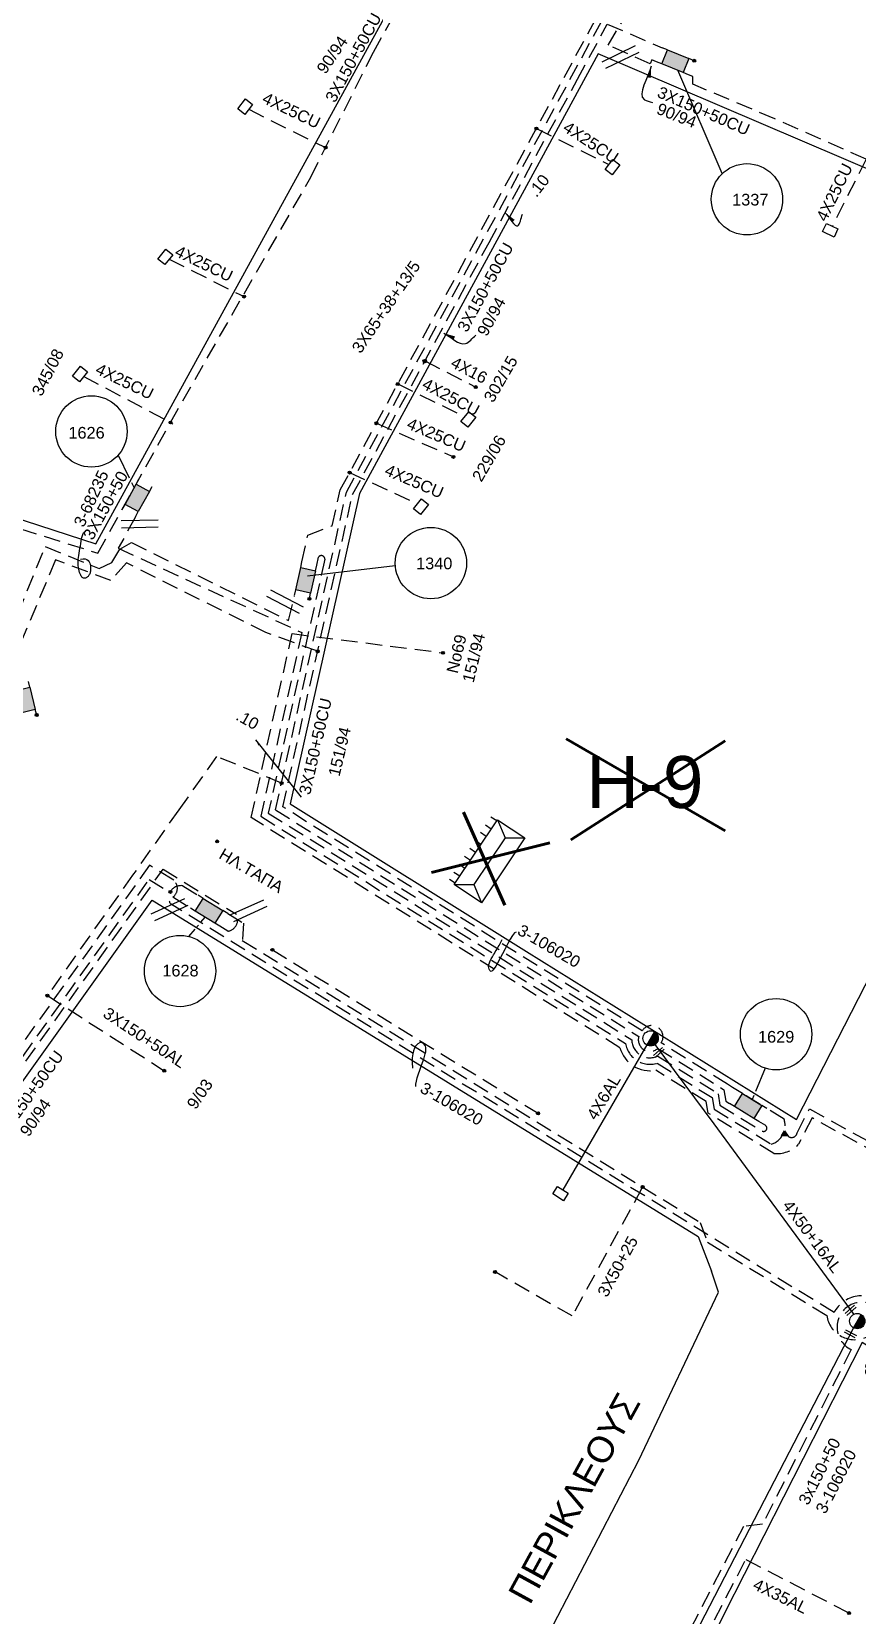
# Model space of a CAD drawing. Header units: millimetres. Extents: x 924 to 3152, y 704 to 1760.
# Drawn here: x 2133.1 to 2260.4, y 860.8 to 1105.1 of the extents above; entities that cross this region are included whole.
import ezdxf

# ---------------------------------------------------------------- set-up
doc = ezdxf.new("R2010")
doc.units = ezdxf.units.MM
doc.linetypes.add('DASHED', pattern=[19.05, 12.7, -6.35])
for name, color, linetype in [('Link Box 4 Διευθύνσεων', 7, 'Continuous'), ('Pillar OTE', 7, 'Continuous'), ('Άγνωστα', 7, 'Continuous'), ('Γυμνά εναέρια ΧΤ (3Φ)   4x35AL', 7, 'Continuous'), ('Γυμνά εναέρια ΧΤ και ΦΟΠ (3Φ)   4x50+16AL', 7, 'Continuous'), ('Επιγραφές - Σχήματα', 7, 'Continuous'), ('Επιτοίχιο Κουτί', 7, 'Continuous'), ('Καλώδια ΧΤ   3x150+50AL', 7, 'DASHED'), ('Καλώδια ΧΤ   3x150+50CU', 7, 'DASHED'), ('Καλώδια ΧΤ   3x150AL+50XLPE', 7, 'DASHED'), ('Καλώδια ΧΤ   4x25CU', 7, 'DASHED'), ('Καλώδια ΧΤ   4x6AL', 7, 'DASHED'), ('Μηχανική τομή', 7, 'Continuous'), ('Στύλος ΦΜ', 7, 'Continuous'), ('Στύλος ΦΜ @ 1', 7, 'Continuous'), ('Συνδέσεις', 7, 'Continuous'), ('Τομή', 7, 'Continuous'), ('Υποσταθμός πόλεως', 7, 'Continuous'), ('Υπόβαθρο ΔΕΗ', 7, 'Continuous'), ('Υπόγεια Καλώδια Δικτύου ΧΤ   .10', 7, 'DASHED'), ('Υπόγεια καλώδια Δικτύου ΧΤ και Παρ. ΧΤ - 3X150+70 AL', 7, 'DASHED'), ('Υπόγεια καλώδια Παροχών ΧΤ   4x16CU', 7, 'DASHED'), ('Υπόγεια καλώδια Παροχών ΧΤ   4x50AL', 7, 'DASHED')]:
    doc.layers.add(name, color=color, linetype=linetype)
doc.styles.get("Standard").update_dxf_attribs({"font": 'ARIAL.TTF'})
doc.linetypes.add('SYN_LINE', pattern='A,0.5,-0.0001,["/\\/\\/\\/",Standard,S=0.1,R=0,X=0,Y=-0.05],-0.25', length=0.7501)
doc.dimstyles.new('ISO-25', dxfattribs={"dimtxt": 2.5, "dimasz": 2.5, "dimexe": 1.25, "dimexo": 0.625, "dimtad": 1, "dimtxsty": 'Standard', "dimcen": 2.5, "dimadec": 0, "dimazin": 0, "dimtfac": 1, "dimtmove": 0, "dimatfit": 3, "dimfxl": 1, "dimarcsym": 0})

# ---------------------------------------------------------------- blocks, each defined once
blk = doc.blocks.new('ΥΠΑΡΧΩΝ ΤΣΙΜΕΝΤΕΝΙΟΣ ΣΤΥΛΟΣ')
at = {"layer": 'Στύλος ΦΜ'}
blk.add_hatch(color=256, dxfattribs=at).paths.add_polyline_path([(-1.29, -2.28, 0.574793), (2.62, 0, 0.268822), (1.3, 2.27)])
blk.add_line((-1.29, -2.28), (1.3, 2.27), dxfattribs=at)
blk.add_circle((0, 0), 2.62, dxfattribs=at)
at = {"layer": 'Στύλος ΦΜ', "flags": 4}
for tag, p in [('ΑΡΙΘΜΟΣ', (-4.68, 8.05)), ('ΤΥΠΟΣ', (-4.91, 3.03))]:
    blk.add_attdef(tag, p, '', height=4, dxfattribs=at)
blk = doc.blocks.new('ΜΗΧΑΝΙΚΗ ΤΟΜΗ')
at = {"layer": 'Μηχανική τομή', "ltscale": 40}
for p, q in [((-1.89, 0.78), (1.89, 0.78)), ((1.89, 0), (-1.89, 0))]:
    blk.add_line(p, q, dxfattribs=at)
blk = doc.blocks.new('LINK BOX 4 ΑΝΑΧΩΡΗΣΕΩΝ')
at = {"layer": 'Link Box 4 Διευθύνσεων', "ltscale": 40}
blk.add_hatch(color=256, dxfattribs=at).paths.add_polyline_path([(-3.54, 0), (-3.54, -4.67), (3.54, -4.67), (3.54, 0)])
for p, q in [((-3.54, 0), (-5.33, 0)), ((5.33, 0), (3.54, 0)), ((-3.54, -4.67), (-5.33, -4.67)), ((5.33, -4.67), (3.54, -4.67))]:
    blk.add_line(p, q, dxfattribs=at)
blk.add_lwpolyline([(-3.54, -4.67), (-3.54, 0), (3.54, 0), (3.54, -4.67)], close=True, dxfattribs=at)
blk = doc.blocks.new('ΥΠΟΣΤΑΘΜΟΣ ΠΟΛΕΩΣ 9 ΑΝΑΧΩΡΗΣΕΩΝ')
at = {"layer": 'Υποσταθμός πόλεως', "ltscale": 40}
for p, q in [((-9.63, -2.82), (-9.63, -4)), ((-7.12, -2.82), (-7.12, -4)), ((-4.84, -2.82), (-4.84, -4)), ((-2.36, -2.82), (-2.36, -4)), ((0.09, -2.82), (0.09, -4)), ((2.55, -2.82), (2.55, -4)), ((5.02, -2.82), (5.02, -4)), ((7.48, -2.82), (7.48, -4)), ((9.61, -2.82), (9.61, -4))]:
    blk.add_line(p, q, dxfattribs=at)
blk.add_lwpolyline([(-10.02, 2.82), (10.02, 2.82), (10.02, -2.82), (-10.02, -2.82)], close=True, dxfattribs=at)
for points in [[(-7.21, 0), (-10.02, 2.82)], [(7.21, 0), (10.02, 2.82)], [(-10.02, -2.82), (-7.21, 0)], [(-7.21, 0), (7.21, 0)], [(10.02, -2.82), (7.21, 0)]]:
    blk.add_lwpolyline(points, dxfattribs=at)
at = {"layer": 'Υποσταθμός πόλεως', "linetype": 'SYN_LINE', "ltscale": 40, "flags": 1}
for tag, p in [('ΜΕΤΑΣΧΗΜΑΤΙΣΜΟΣ', (10.79, 1.71)), ('ΙΣΧΥΣ', (10.77, -1.08)), ('ΑΡΙΘΜΟΣ', (10.89, -3.8))]:
    blk.add_attdef(tag, p, '', height=1.8, dxfattribs=at)
blk = doc.blocks.new('ΕΠΙΤΟΙΧΙΟ ΚΟΥΤΙ')
at = {"layer": 'Επιτοίχιο Κουτί', "ltscale": 40}
blk.add_lwpolyline([(-2.06, 1.35), (1.86, 1.35), (1.86, -1.39), (-2.06, -1.39)], close=True, dxfattribs=at)
blk = doc.blocks.new('_ΣΥΝΔΕΣΗ')
at = {"layer": 'Συνδέσεις', "linetype": 'SYN_LINE', "ltscale": 40}
blk.add_hatch(color=256, dxfattribs=at).paths.add_polyline_path([(0.5, -0.01, 1), (-0.5, -0.01, 1)])
at = {"layer": 'Συνδέσεις'}
blk.add_circle((0, -0.01), 0.5, dxfattribs=at)
blk = doc.blocks.new('TSONTA XT1')
at = {"ltscale": 40}
h = blk.add_hatch(color=256, dxfattribs=at)
h.dxf.hatch_style = 1
h.paths.add_polyline_path([(595.96, 2487.66), (597.07, 2488.77), (595.96, 2489.87), (594.85, 2488.77)])
blk.add_lwpolyline([(594.85, 2488.77), (595.96, 2489.87), (597.07, 2488.77), (595.96, 2487.66)], close=True, dxfattribs=at)
blk = doc.blocks.new('ΤΟΜΗ')
at = {"layer": 'Τομή', "ltscale": 40}
for p, q in [((-5.68, 0), (5.68, 0)), ((5.68, -2.33), (-5.68, -2.33))]:
    blk.add_line(p, q, dxfattribs=at)

msp = doc.modelspace()

# ---------------------------------------------------------------- hatches: boundary and pattern name
at = {"layer": 'Pillar OTE', "ltscale": 40}
h = msp.add_hatch(color=256, dxfattribs=at)
h.dxf.hatch_style = 1
h.paths.add_polyline_path([(2248.722, 934.781), (2249.749, 934.699), (2249.147, 935.549)])

# ---------------------------------------------------------------- linework, layer by layer
msp.add_lwpolyline([(2249.147, 935.549), (2249.749, 934.699), (2248.722, 934.781), (2249.147, 935.549)], dxfattribs=at)
at = {"layer": 'Άγνωστα', "linetype": 'DASHED', "ltscale": 0.2}
msp.add_lwpolyline([(2227.195, 926.682), (2216.42, 906.998), (2204.541, 913.778)], dxfattribs=at)
at = {"layer": 'Γυμνά εναέρια ΧΤ (3Φ)   4x35AL', "color": 6, "linetype": 'DASHED', "ltscale": 0.2}
msp.add_lwpolyline([(2236.589, 856.536), (2236.637, 856.761), (2243.217, 869.421), (2259.132, 861.187)], dxfattribs=at)
at = {"layer": 'Γυμνά εναέρια ΧΤ και ΦΟΠ (3Φ)   4x50+16AL', "color": 30, "ltscale": 0.2}
msp.add_lwpolyline([(2229.206, 948.842), (2238.29, 936.632), (2259.848, 907.247)], dxfattribs=at)
at = {"layer": 'Γυμνά εναέρια ΧΤ και ΦΟΠ (3Φ)   4x50+16AL', "color": 6}
msp.add_lwpolyline([(2259.815, 905.173), (2233.806, 854.904), (2212.318, 810.913)], dxfattribs=at)
at = {"layer": 'Επιγραφές - Σχήματα', "ltscale": 0.2}
for points in [[(2239.569, 1083.162), (2232.703, 1099.1)], [(2175.639, 1021.136), (2189.172, 1022.742)]]:
    msp.add_lwpolyline(points, dxfattribs=at)
at = {"layer": 'Επιγραφές - Σχήματα'}
msp.add_lwpolyline([(2140.662, 1023.735), (2141.059, 1023.781), (2141.379, 1023.75), (2141.63, 1023.654), (2141.822, 1023.506), (2141.962, 1023.32), (2142.06, 1023.108), (2142.125, 1022.883), (2142.165, 1022.659), (2142.188, 1022.445), (2142.196, 1022.245), (2142.191, 1022.058), (2142.173, 1021.884), (2142.144, 1021.724), (2142.106, 1021.577), (2142.059, 1021.444), (2142.004, 1021.324), (2141.942, 1021.217), (2141.876, 1021.123), (2141.804, 1021.041), (2141.729, 1020.97), (2141.651, 1020.911), (2141.57, 1020.861), (2141.489, 1020.821), (2141.406, 1020.79), (2141.325, 1020.768), (2141.243, 1020.757), (2141.161, 1020.761), (2141.079, 1020.782), (2140.998, 1020.825), (2140.915, 1020.891), (2140.833, 1020.985), (2140.75, 1021.109), (2140.666, 1021.265), (2140.584, 1021.452), (2140.507, 1021.666), (2140.437, 1021.903), (2140.377, 1022.161), (2140.329, 1022.435), (2140.295, 1022.724), (2140.28, 1023.023), (2140.283, 1023.329), (2140.304, 1023.644), (2140.339, 1023.967), (2140.385, 1024.299), (2140.438, 1024.641), (2140.497, 1024.994), (2140.557, 1025.358), (2140.616, 1025.734), (2140.673, 1026.121), (2140.731, 1026.507), (2140.798, 1026.879), (2140.879, 1027.221), (2140.981, 1027.522), (2141.11, 1027.766), (2141.272, 1027.941), (2141.474, 1028.032)], dxfattribs=at)
for centre in [(2243.388, 1079.204), (2142.328, 1043.405), (2194.66, 1023.108), (2155.985, 960.196), (2247.875, 950.446)]:
    msp.add_circle(centre, 5.5, dxfattribs=at)
at = {"layer": 'Καλώδια ΧΤ   3x150+50AL', "color": 1, "ltscale": 0.2}
for points in [[(2261.746, 1085.414), (2247.684, 1091.632), (2235.04, 1096.947), (2235.04, 1098.154), (2234.383, 1098.422)], [(2171.638, 989.181), (2161.63, 993.296), (2155.796, 985.047), (2148.673, 974.975), (2135.536, 956.401), (2153.555, 944.815)]]:
    msp.add_lwpolyline(points, dxfattribs=at)
at = {"layer": 'Καλώδια ΧΤ   3x150+50CU', "color": 85, "ltscale": 0.2}
msp.add_lwpolyline([(2105.102, 1036.501), (2105.94, 1034.995), (2107.238, 1034.533), (2108.865, 1034.643), (2109.613, 1035.302), (2143.289, 1024.637), (2154.508, 1044.795), (2176.153, 1082.64), (2185.788, 1101.92), (2193.274, 1115.374), (2182.213, 1119.926)], dxfattribs=at)
at = {"layer": 'Καλώδια ΧΤ   3x150+50CU', "color": 151, "ltscale": 0.2}
msp.add_lwpolyline([(2229.443, 1100.417), (2228.729, 1100.705), (2228.475, 1100.076), (2221.989, 1102.992), (2232.361, 1120.706), (2263.86, 1107.574), (2274.391, 1102.954), (2274.707, 1101.501), (2275.8, 1100.731), (2277.414, 1100.713), (2278.042, 1101.358)], dxfattribs=at)
msp.add_lwpolyline([(2097.509, 1018.361, -0.5836146), (2102.592, 1016.63), (2128.153, 1008.236), (2135.189, 1025.652), (2143.541, 1022.273), (2145.448, 1023.183), (2146.686, 1025.274), (2148.479, 1026.255), (2172.699, 1014.253), (2173.632, 1018.02)], format="xyb", dxfattribs=at)
at = {"layer": 'Καλώδια ΧΤ   3x150+50CU', "color": 1, "ltscale": 0.2}
msp.add_lwpolyline([(2177.202, 1009.504), (2169.231, 1012.387), (2147.724, 1023.134), (2145.323, 1020.419), (2136.799, 1023.608), (2129.771, 1006.903), (2130.335, 1004.289)], dxfattribs=at)
at = {"layer": 'Καλώδια ΧΤ   3x150+50CU', "color": 151, "linetype": 'DASHED', "ltscale": 0.2}
msp.add_lwpolyline([(2163.336, 969.077), (2165.778, 967.572), (2165.585, 964.884), (2236.171, 921.425), (2237.289, 918.388), (2255.682, 907.064, 0.5031973), (2261.904, 903.766), (2284.533, 889.914, 0.2795732), (2287.616, 889.855)], format="xyb", dxfattribs=at)
at = {"layer": 'Καλώδια ΧΤ   3x150AL+50XLPE', "color": 1, "linetype": 'DASHED', "ltscale": 0.2}
msp.add_lwpolyline([(2170.713, 985.037), (2181.625, 1034.032), (2228.714, 1120.982)], dxfattribs=at)
for points in [[(2241.911, 941.774), (2241.158, 942.247), (2240.374, 942.735), (2230.169, 949.105, 1.0104549), (2227.216, 950.948), (2171.843, 985.51), (2182.571, 1033.678), (2203.62, 1072.544), (2217.25, 1097.713), (2221.857, 1106.219), (2230.317, 1102.581)], [(2149.123, 1030.261), (2146.461, 1025.391), (2174.759, 1012.402), (2174.759, 1012.402), (2168.437, 984.052), (2224.682, 948.993, 0.4516193), (2229.526, 945.969), (2238.017, 940.67), (2238.306, 938.904), (2247.126, 933.472, 0.4207234), (2249.103, 937.344), (2246.448, 938.98)], [(2177.062, 1022.8), (2177.33, 1024.033, -0.7638326), (2178.297, 1023.688), (2169.578, 984.543), (2225.631, 949.58, 0.5461943), (2229.636, 947.079), (2238.931, 941.278), (2239.219, 939.516), (2245.728, 935.507, 0.8990546), (2246.272, 936.347), (2245.224, 936.992)], [(2170.713, 985.037), (2226.695, 950.094, 0.7451277), (2229.631, 948.261), (2239.844, 941.887), (2240.132, 940.128), (2240.687, 939.787)], [(2249.749, 934.699, 0.5686308), (2251.121, 935.249), (2253.006, 938.93), (2272.346, 928.309), (2269.621, 923.143), (2269.621, 923.143), (2361.387, 865.859, 0.4014593), (2362.522, 866.403), (2378.111, 908.46, 0.6057526), (2381.98, 913.376), (2386.914, 928.177), (2378.547, 930.961)]]:
    msp.add_lwpolyline(points, format="xyb", dxfattribs=at)
at = {"layer": 'Καλώδια ΧΤ   3x150AL+50XLPE', "color": 62, "linetype": 'DASHED', "ltscale": 0.2}
msp.add_lwpolyline([(2378.827, 931.8), (2388.142, 928.7), (2383.043, 913.404, -0.4367396), (2379.905, 907.547), (2365.061, 867.499, -0.4427794), (2360.061, 865.51), (2267.756, 923.111), (2270.403, 928.236), (2253.427, 937.558), (2251.341, 933.483, -0.2353057), (2247.514, 932.059), (2237.393, 938.292), (2237.103, 940.061), (2229.354, 944.898, -0.3936327), (2223.795, 948.368), (2166.939, 983.856), (2173.266, 1012.233), (2196.512, 1009.265)], format="xyb", dxfattribs=at)
at = {"layer": 'Καλώδια ΧΤ   3x150AL+50XLPE', "color": 30, "linetype": 'DASHED', "ltscale": 0.2}
msp.add_lwpolyline([(2156.998, 970.236), (2154.849, 971.559, 0.4836667), (2155.004, 974.208), (2151.284, 976.499), (2084.243, 882.635), (2084.446, 881.357), (2072.359, 867.149), (2050.252, 880.784), (2044.313, 872.599), (2045.077, 869.624), (2045.077, 869.624), (2040.505, 863.331, -0.4225547), (2038.718, 864.888)], format="xyb", dxfattribs=at)
at = {"layer": 'Καλώδια ΧΤ   3x150AL+50XLPE', "color": 5, "linetype": 'DASHED', "ltscale": 0.2}
for points in [[(2084.404, 880.073), (2085.697, 881.199), (2153.39, 975.891), (2164.679, 968.938, -0.5026955), (2163.353, 966.325), (2162.112, 967.089)], [(2379.399, 933.52), (2390.613, 929.788), (2385.134, 913.35, -0.3549457), (2381.459, 905.983), (2366.94, 866.815, -0.4424326), (2359.179, 863.703), (2272.977, 917.495), (2267.689, 905.554), (2263.86, 907.912, 1.2081161), (2259.474, 901.813), (2245.762, 874.873), (2242.841, 874.542), (2232.37, 854.242), (2226.799, 842.837), (2228.24, 839.623), (2214.124, 811.97, -0.6554703), (2214.411, 808.011), (2216.732, 806.685)]]:
    msp.add_lwpolyline(points, format="xyb", dxfattribs=at)
at = {"layer": 'Καλώδια ΧΤ   3x150AL+50XLPE', "color": 133, "linetype": 'DASHED', "ltscale": 0.2}
msp.add_lwpolyline([(2087.187, 879.41), (2085.235, 881.926), (2151.228, 974.322), (2154.281, 972.442)], dxfattribs=at)
msp.add_lwpolyline([(2379.108, 932.645), (2389.373, 929.229), (2384.093, 913.391, -0.3894114), (2380.673, 906.741), (2366.001, 867.158, -0.441557), (2359.632, 864.599), (2272.529, 918.954), (2267.238, 907.006), (2264.489, 908.7, 0.5051768), (2256.813, 907.518), (2154.506, 970.531, -0.6426656), (2156.429, 973.33), (2158.799, 971.871)], format="xyb", dxfattribs=at)
at = {"layer": 'Καλώδια ΧΤ   3x150AL+50XLPE', "linetype": 'DASHED', "ltscale": 0.2}
for points in [[(2170.215, 963.468), (2211.173, 938.25)], [(2245.413, 939.598), (2242.139, 941.636)]]:
    msp.add_lwpolyline(points, dxfattribs=at)
at = {"layer": 'Καλώδια ΧΤ   4x25CU', "color": 85, "ltscale": 0.2}
for points in [[(2166.586, 1093.084), (2178.417, 1087.171)], [(2154.311, 1069.965), (2165.848, 1064.193)]]:
    msp.add_lwpolyline(points, dxfattribs=at)
at = {"layer": 'Καλώδια ΧΤ   4x25CU', "color": 1, "ltscale": 0.2}
for points in [[(2210.929, 1090.135), (2222.112, 1084.581)], [(2261.746, 1085.414), (2256.576, 1075.065)], [(2189.546, 1050.727), (2199.88, 1045.685)], [(2186.259, 1044.668), (2198.124, 1039.479)], [(2182.13, 1037.059), (2192.605, 1032.24)]]:
    msp.add_lwpolyline(points, dxfattribs=at)
at = {"layer": 'Καλώδια ΧΤ   4x25CU', "color": 27, "ltscale": 0.2}
msp.add_lwpolyline([(2141.145, 1051.901), (2154.895, 1044.584)], dxfattribs=at)
at = {"layer": 'Καλώδια ΧΤ   4x6AL', "color": 30, "linetype": 'SYN_LINE', "ltscale": 20}
msp.add_lwpolyline([(2227.952, 948.787), (2215.001, 926.441)], dxfattribs=at)
at = {"layer": 'Υπόβαθρο ΔΕΗ', "ltscale": 0.2}
for points in [[(1975.479, 1122.175), (1963.524, 1085.977), (1963.154, 1084.855), (2058.014, 1053.738), (2143.016, 1026.096), (2191.545, 1114.719), (2173.557, 1122.175)], [(2251.035, 937.275), (2314.565, 1061.414), (2220.461, 1101.637), (2183.663, 1033.844), (2172.973, 985.984), (2209.4, 963.197), (2251.035, 937.275)], [(2146.455, 1039.77), (2148.16, 1036.244)], [(2148.495, 1035.551), (2148.899, 1034.716)], [(2087.028, 880.645), (2151.683, 971.095), (2235.848, 919.275), (2237.914, 913.928)], [(2158.575, 966.993), (2158.823, 967.285)], [(2159.19, 967.716), (2159.843, 968.486)], [(2157.333, 965.529), (2158.301, 966.669)], [(2246.19, 945.21), (2244.698, 941.625)], [(2244.433, 940.988), (2244.179, 940.377)]]:
    msp.add_lwpolyline(points, dxfattribs=at)
at = {"layer": 'Υπόβαθρο ΔΕΗ', "lineweight": 60, "ltscale": 0.2}
for points in [[(2215.513, 995.997), (2240.039, 981.829)], [(2216.222, 980.412), (2240.039, 995.714)], [(2199.681, 984.686), (2206.033, 970.368)], [(2194.751, 975.406), (2212.997, 979.964)]]:
    msp.add_lwpolyline(points, dxfattribs=at)
at = {"layer": 'Υπόβαθρο ΔΕΗ'}
for points in [[(2087.028, 880.645), (2087.028, 880.645), (2087.028, 880.645), (2111.844, 866.754), (2194.04, 821.286), (2194.04, 821.286), (2194.04, 821.286), (2212.849, 858.029), (2226.734, 884.734), (2239.003, 910.657), (2237.914, 913.928)], [(2315.062, 752.085), (2324.381, 756.422), (2339.032, 799.733), (2354.632, 844.256), (2327.461, 861.887), (2305.351, 875.646), (2296.915, 880.705), (2261.144, 902.891), (2261.144, 902.891), (2261.144, 902.891), (2239.916, 861.182), (2229.14, 838.912), (2213.941, 809.41), (2213.941, 809.41)]]:
    msp.add_lwpolyline(points, dxfattribs=at)
at = {"layer": 'Υπόβαθρο ΔΕΗ', "ltscale": 0.2}
for points in [[(2207.787, 966.191), (2207.292, 966.258), (2204.303, 959.699), (2203.674, 960.238), (2203.42, 961.085), (2204.168, 962.462), (2204.73, 963.405), (2205.112, 963.967), (2205.652, 965.045), (2205.629, 965.045)], [(2192.351, 942.378), (2192.222, 943.217), (2194.005, 947.386), (2193.954, 948.852), (2192.762, 949.586), (2191.594, 947.688), (2191.835, 945.217)]]:
    msp.add_open_spline(points, degree=3, dxfattribs=at)
at = {"layer": 'Υπόγεια Καλώδια Δικτύου ΧΤ   .10', "color": 1, "ltscale": 0.2}
msp.add_lwpolyline([(2174.781, 1023.296), (2175.68, 1027.425), (2179.447, 1028.851), (2180.679, 1034.386), (2229.456, 1124.281), (2210.188, 1133.391), (2210.188, 1133.391), (2210.188, 1133.391), (2210.188, 1133.391), (2210.188, 1133.391)], dxfattribs=at)
at = {"layer": 'Υπόγεια καλώδια Παροχών ΧΤ   4x16CU', "color": 1, "linetype": 'DASHED', "ltscale": 0.2}
msp.add_lwpolyline([(2193.725, 1054.274), (2201.57, 1050.249)], dxfattribs=at)

# ---------------------------------------------------------------- block references
at = {"layer": 'Link Box 4 Διευθύνσεων'}
for p, xscale, yscale, zscale, rotation in [((2232.787, 1101.583), 0.4999999999999996, 0.4999999999999996, 0.4999999999999996, 338.0097909603881), ((2150.401, 1032.598), 0.4999999999999995, 0.4999999999999995, 0.4999999999999995, 241.3329288290514), ((2176.495, 1020.196), 0.4999999999999996, 0.4999999999999996, 0.4999999999999996, 257.7159381286617), ((2133.241, 1002.263), 0.4999999999999996, 0.4999999999999996, 0.4999999999999996, 283.9005721517376), ((2161.067, 970.474), 0.4999999999999996, 0.4999999999999996, 0.4999999999999996, 328.3726385802877), ((2244.179, 940.377), 0.4999999999999996, 0.4999999999999996, 0.4999999999999996, 328.3726385802877)]:
    msp.add_blockref('LINK BOX 4 ΑΝΑΧΩΡΗΣΕΩΝ', p, dxfattribs=dict(at, xscale=xscale, yscale=yscale, zscale=zscale, rotation=rotation))
at = {"layer": 'Επιτοίχιο Κουτί'}
for p, xscale, yscale, zscale, rotation in [((2166.044, 1093.548), 0.5, 0.5, 0.5, 51.68369967146346), ((2222.673, 1084.201), 0.5, 0.5, 0.5, 51.68369967146346), ((2256.271, 1074.414), 0.4999999999999999, 0.4999999999999999, 0.4999999999999999, 334.9702266229109), ((2153.745, 1070.369), 0.5, 0.5, 0.5, 51.68369967146346), ((2140.579, 1052.305), 0.5, 0.5, 0.5, 51.68369967146346), ((2200.441, 1045.305), 0.5, 0.5, 0.5, 51.68369967146346), ((2193.166, 1031.86), 0.5, 0.5, 0.5, 51.68369967146346), ((2214.587, 925.881), 0.4999999999999998, 0.4999999999999998, 0.4999999999999998, 147.6367975260357)]:
    msp.add_blockref('ΕΠΙΤΟΙΧΙΟ ΚΟΥΤΙ', p, dxfattribs=dict(at, xscale=xscale, yscale=yscale, zscale=zscale, rotation=rotation))
at = {"layer": 'Μηχανική τομή'}
for p, xscale, yscale, zscale, rotation in [((2229.927, 947.499), 0.4999999999999987, 0.4999999999999987, 0.4999999999999987, 41.34213573045299), ((2259.503, 907.717), 0.5000000000001246, 0.5000000000001246, 0.5000000000001246, 41.83901536780812), ((2259.246, 904.074), 0.4999999999999639, 0.4999999999999639, 0.4999999999999639, 332.7514331435523)]:
    msp.add_blockref('ΜΗΧΑΝΙΚΗ ΤΟΜΗ', p, dxfattribs=dict(at, xscale=xscale, yscale=yscale, zscale=zscale, rotation=rotation))
at = {"layer": 'Στύλος ΦΜ @ 1', "ltscale": 40, "xscale": 0.4499999999998181, "yscale": 0.4499999999998181, "zscale": 0.4499999999998181}
msp.add_blockref('ΥΠΑΡΧΩΝ ΤΣΙΜΕΝΤΕΝΙΟΣ ΣΤΥΛΟΣ', (2228.536, 949.81), dxfattribs=at)
at = {"layer": 'Στύλος ΦΜ @ 1', "ltscale": 40}
ref = msp.add_blockref('ΥΠΑΡΧΩΝ ΤΣΙΜΕΝΤΕΝΙΟΣ ΣΤΥΛΟΣ', (2260.39, 906.201), dxfattribs=dict(at, xscale=0.4499999999998181, yscale=0.4499999999998181, zscale=0.4499999999998181))
ref.add_attrib('ΤΥΠΟΣ', '84', (2261.445, 897.909), dxfattribs={"layer": 'Στύλος ΦΜ', "height": 1.8, "flags": 4})
at = {"layer": 'Συνδέσεις'}
for p, xscale, yscale, zscale in [((2235.257, 1100.586), 0.4499999999998181, 0.4499999999998181, 0.4499999999998181), ((2210.929, 1090.135), 0.4499999999998181, 0.4499999999998181, 0.4499999999998181), ((2178.42, 1087.183), 0.4500000000000002, 0.4500000000000002, 0.4500000000000002), ((2165.851, 1064.205), 0.4499999999999993, 0.4499999999999993, 0.4499999999999993), ((2189.546, 1050.727), 0.4499999999998181, 0.4499999999998181, 0.4499999999998181), ((2201.569, 1050.248), 0.4499999999998181, 0.4499999999998181, 0.4499999999998181), ((2154.508, 1044.795), 0.4499999999999993, 0.4499999999999993, 0.4499999999999993), ((2186.259, 1044.668), 0.4499999999998181, 0.4499999999998181, 0.4499999999998181), ((2198.122, 1039.478), 0.4499999999998181, 0.4499999999998181, 0.4499999999998181), ((2182.133, 1037.064), 0.4499999999998181, 0.4499999999998181, 0.4499999999998181), ((2175.928, 1017.593), 0.4499999999998181, 0.4499999999998181, 0.4499999999998181), ((2177.202, 1009.504), 0.4499999999998181, 0.4499999999998181, 0.4499999999998181), ((2196.513, 1009.271), 0.4499999999998181, 0.4499999999998181, 0.4499999999998181), ((2133.881, 999.677), 0.4499999999998181, 0.4499999999998181, 0.4499999999998181), ((2171.639, 989.187), 0.4499999999998181, 0.4499999999998181, 0.4499999999998181), ((2161.709, 980.193), 0.4499999999998181, 0.4499999999998181, 0.4499999999998181), ((2154.503, 972.402), 0.4499999999998181, 0.4499999999998181, 0.4499999999998181), ((2170.215, 963.468), 0.4499999999998181, 0.4499999999998181, 0.4499999999998181), ((2135.536, 956.401), 0.4499999999998181, 0.4499999999998181, 0.4499999999998181), ((2153.556, 944.821), 0.4499999999998181, 0.4499999999998181, 0.4499999999998181), ((2211.173, 938.25), 0.4499999999998181, 0.4499999999998181, 0.4499999999998181), ((2227.303, 926.885), 0.4499999999998181, 0.4499999999998181, 0.4499999999998181), ((2204.541, 913.778), 0.4499999999998181, 0.4499999999998181, 0.4499999999998181), ((2259.132, 861.187), 0.4499999999998181, 0.4499999999998181, 0.4499999999998181)]:
    msp.add_blockref('_ΣΥΝΔΕΣΗ', p, dxfattribs=dict(at, xscale=xscale, yscale=yscale, zscale=zscale))
at = {"layer": 'Συνδέσεις', "xscale": 0.3075184835441075, "yscale": 0.3075184835441075, "zscale": 0.3075184835441075, "rotation": 332.3689036997498}
msp.add_blockref('TSONTA XT1', (1676.404, 461.195), dxfattribs=at)
at = {"layer": 'Τομή'}
for p, xscale, yscale, zscale, rotation in [((2224.139, 1100.621), 0.4999999999999992, 0.4999999999999992, 0.4999999999999992, 205.9722448452161), ((2149.756, 1029.725), 0.4999999999999992, 0.4999999999999992, 0.4999999999999992, 1.254194744342643), ((2172.44, 1017.684), 0.4999999999999991, 0.4999999999999991, 0.4999999999999991, 332.2871863029877), ((2154.126, 970.172), 0.4999999999999992, 0.4999999999999992, 0.4999999999999992, 24.54758404455634), ((2166.317, 970.013), 0.4999999999999992, 0.4999999999999992, 0.4999999999999992, 24.54758404455634)]:
    msp.add_blockref('ΤΟΜΗ', p, dxfattribs=dict(at, xscale=xscale, yscale=yscale, zscale=zscale, rotation=rotation))
at = {"layer": 'Υποσταθμός πόλεως', "xscale": 0.6, "yscale": 0.9, "zscale": 0.5, "rotation": 236.2436740830357}
msp.add_blockref('ΥΠΟΣΤΑΘΜΟΣ ΠΟΛΕΩΣ 9 ΑΝΑΧΩΡΗΣΕΩΝ', (2203.698, 977.122), dxfattribs=at)

# ---------------------------------------------------------------- texts
at = {"layer": 'Γυμνά εναέρια ΧΤ (3Φ)   4x35AL', "color": 7, "insert": (2244.94, 866.582), "char_height": 1.8, "width": 168.37176, "attachment_point": 1, "rotation": 333.83071}
msp.add_mtext('4X35AL', dxfattribs=at)
at = {"layer": 'Γυμνά εναέρια ΧΤ και ΦΟΠ (3Φ)   4x50+16AL', "color": 7, "insert": (2250.201, 925.086), "char_height": 1.8, "width": 168.37176, "attachment_point": 1, "rotation": 306.88469}
msp.add_mtext('4X50+16AL', dxfattribs=at)
at = {"layer": 'Επιγραφές - Σχήματα', "char_height": 1.8, "attachment_point": 1}
for s, insert, rotation in [('90/94', (2176.918, 1099.404), 55.66836), ('90/94', (2229.959, 1094.138), 338.39933), ('3X65+38+13/5', (2182.339, 1056.324), 55.66836), ('345/08', (2133.036, 1049.512), 62.95605), ('302/15', (2202.696, 1048.631), 59.77478), ('229/06', (2200.892, 1036.398), 59.77478), ('3-68235', (2139.506, 1029.265), 65.01833), ('No69', (2197.027, 1006.391), 76.49425), ('151/94', (2199.485, 1004.963), 76.49425), ('151/94', (2178.801, 990.498), 76.49425), ('ΗΛ.ΤΑΠΑ', (2162.733, 979.232), 329.5398), ('9/03', (2156.903, 939.725), 55.66836), ('90/94', (2131.16, 935.519), 55.66836), ('3X50+25', (2220.225, 910.611), 61.37593)]:
    msp.add_mtext_dynamic_manual_height_columns(s, width=10.09091, gutter_width=12.5, heights=[0], dxfattribs=dict(at, insert=insert, rotation=rotation))
at = {"layer": 'Επιγραφές - Σχήματα', "attachment_point": 1}
for s, insert, char_height in [('1337', (2241.101, 1080.051), 1.8), ('1626', (2138.773, 1044.104), 1.8), ('1340', (2192.373, 1023.954), 1.8), ('H-9', (2218.654, 993.341), 8), ('1628', (2153.251, 961.158), 1.8), ('1629', (2245.089, 950.953), 1.8)]:
    msp.add_mtext_dynamic_manual_height_columns(s, width=10.09091, gutter_width=12.5, heights=[0], dxfattribs=dict(at, insert=insert, char_height=char_height))
at = {"layer": 'Επιγραφές - Σχήματα', "char_height": 1.8, "width": 30, "attachment_point": 5, "rotation": 329.85339}
for insert in [(2212.875, 964.044), (2197.863, 939.706)]:
    msp.add_mtext('3-106020', dxfattribs=dict(at, insert=insert))
at = {"layer": 'Επιγραφές - Σχήματα', "linetype": 'Continuous', "insert": (2206.413, 864.217), "char_height": 4, "width": 47.13111, "attachment_point": 1, "rotation": 61.32197}
msp.add_mtext('ΠΕΡΙΚΛΕΟΥΣ', dxfattribs=at)
at = {"layer": 'Καλώδια ΧΤ   3x150+50AL', "color": 7, "insert": (2144.948, 954.729), "char_height": 1.8, "width": 168.37176, "attachment_point": 1, "rotation": 326.30891}
msp.add_mtext('3X150+50AL', dxfattribs=at)
at = {"layer": 'Καλώδια ΧΤ   3x150+50CU', "color": 7, "char_height": 1.8, "width": 168.37176, "attachment_point": 1}
for s, insert, rotation in [('3X150+50CU', (2178.281, 1094.841), 61.37934), ('3X150+50CU', (2230.111, 1096.696), 336.47777), ('3X150+50CU', (2198.626, 1059.423), 61.37934), ('3X150+50', (2140.93, 1027.372), 61.37934), ('3X150+50CU', (2174.28, 987.661), 77.1738), ('3X150+50CU', (2127.799, 935.851), 54.072)]:
    msp.add_mtext(s, dxfattribs=dict(at, insert=insert, rotation=rotation))
at = {"layer": 'Καλώδια ΧΤ   3x150+50CU', "color": 7, "insert": (2201.676, 1058.794), "char_height": 1.8, "attachment_point": 1, "rotation": 61.37934}
msp.add_mtext_dynamic_manual_height_columns('90/94', width=10.09091, gutter_width=12.5, heights=[0], dxfattribs=at)
at = {"layer": 'Καλώδια ΧΤ   4x25CU', "color": 7, "char_height": 1.8, "width": 168.37176, "attachment_point": 1}
for s, insert, rotation in [('4X25CU', (2169.273, 1095.797), 334.20756), ('4X25CU', (2215.846, 1091.352), 326.79164), ('4X25CU', (2155.789, 1072.178), 334.20756), ('4X25CU', (2143.564, 1054.017), 334.20756), ('4X16', (2198.391, 1055.042), 332.07356), ('4X25CU', (2193.978, 1051.733), 332.07356), ('4X25CU', (2191.491, 1045.586), 336.81211), ('4X25CU', (2188.081, 1038.425), 336.81211)]:
    msp.add_mtext(s, dxfattribs=dict(at, insert=insert, rotation=rotation))
at = {"layer": 'Καλώδια ΧΤ   4x6AL', "color": 7, "insert": (2218.565, 937.981), "char_height": 1.8, "width": 168.37176, "attachment_point": 1, "rotation": 58.90741}
msp.add_mtext('4X6AL', dxfattribs=at)
at = {"layer": 'Υπόγεια Καλώδια Δικτύου ΧΤ   .10', "color": 7, "char_height": 1.8, "width": 168.37176, "attachment_point": 1}
for insert, rotation in [((2209.516, 1080.49), 52.25191), ((2165.319, 1000.6), 330.38645)]:
    msp.add_mtext('.10', dxfattribs=dict(at, insert=insert, rotation=rotation))
at = {"layer": 'Υπόγεια καλώδια Δικτύου ΧΤ και Παρ. ΧΤ - 3X150+70 AL', "color": 7, "char_height": 1.8, "width": 168.37176, "attachment_point": 1, "rotation": 62.87197}
for s, insert in [('3x150+50', (2251.218, 878.51)), ('3-106020', (2253.875, 877.156))]:
    msp.add_mtext(s, dxfattribs=dict(at, insert=insert))
at = {"layer": 'Υπόγεια καλώδια Παροχών ΧΤ   4x50AL', "color": 7, "insert": (2253.975, 1076.418), "char_height": 1.8, "width": 168.37176, "attachment_point": 1, "rotation": 64}
msp.add_mtext('4X25CU', dxfattribs=at)

# ---------------------------------------------------------------- leaders
at = {"layer": 'Επιγραφές - Σχήματα', "path_type": 1}
for points in [[(2228.611, 1099.745), (2227.581, 1094.559), (2228.799, 1094.153)], [(2206.103, 1077.13), (2208.064, 1075.122), (2208.763, 1076.91)], [(2196.636, 1058.566), (2199.983, 1056.951), (2201.584, 1058.239)]]:
    msp.add_leader(points, dimstyle='ISO-25', override={"dimasz": 1.8, "dimtad": 0}, dxfattribs=at)
at = {"layer": 'Επιγραφές - Σχήματα', "ltscale": 40}
msp.add_leader([(2167.606, 995.823), (2174.649, 987.018)], dimstyle='ISO-25', override={"dimasz": 1, "dimtad": 0}, dxfattribs=at)

doc.saveas('drawing.dxf')
